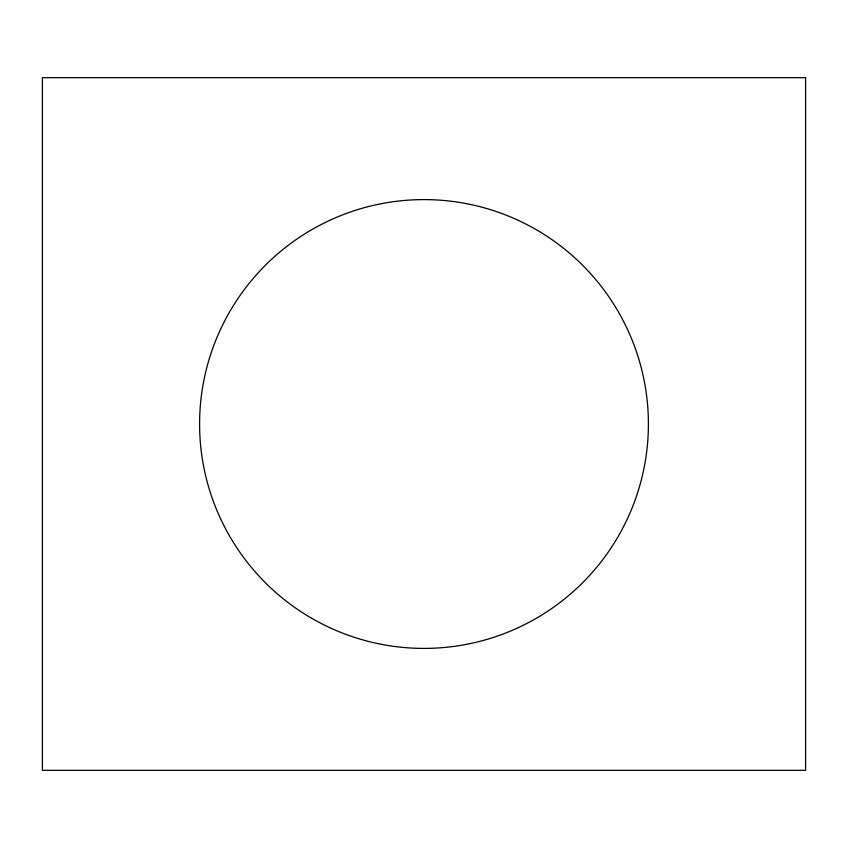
<?xml version="1.0" encoding="UTF-8"?>
<svg xmlns="http://www.w3.org/2000/svg" width="848" height="848" viewBox="0 0 848 848"><rect width="100%" height="100%" fill="white"/><g stroke="black" fill="none" stroke-linecap="round" stroke-linejoin="round"><path stroke-width="1.27" d="M805.6 77.698L42.4 77.698L42.4 770.302L805.6 770.302L805.6 77.698M311.799 618.34A224.402 224.402 0 0 0 648.402 424A224.402 224.402 0 0 0 311.799 229.66A224.402 224.402 0 0 0 311.799 618.34"/></g></svg>
